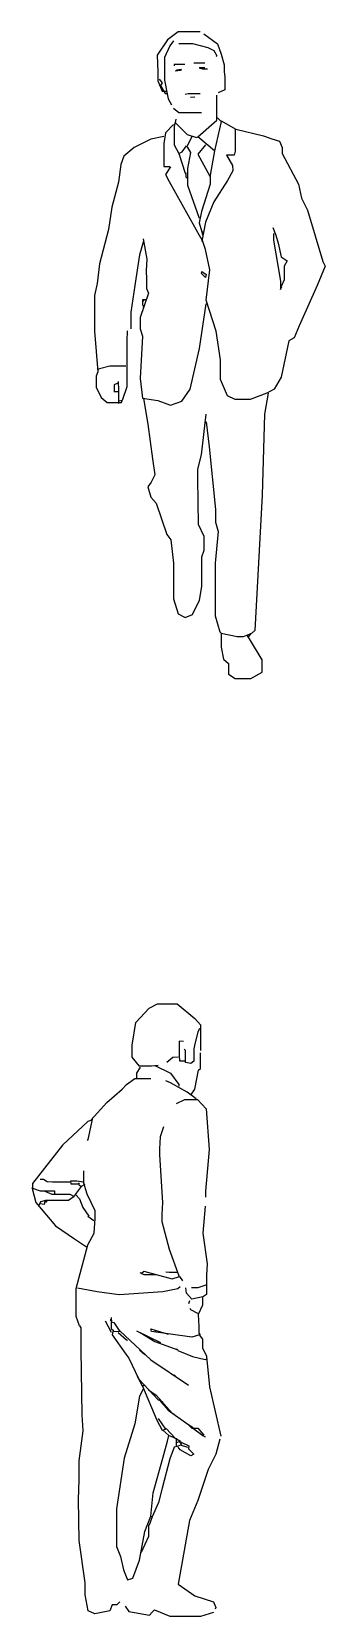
# Model space of a CAD drawing. Header units: millimetres. Extents: x 243 to 275, y 333 to 510.
import ezdxf

# ---------------------------------------------------------------- set-up
doc = ezdxf.new("R2010")
doc.units = ezdxf.units.MM
doc.layers.add('Standard', color=7, linetype='Continuous')

msp = doc.modelspace()

# ---------------------------------------------------------------- linework, layer by layer
at = {"layer": 'Standard', "color": 4, "linetype": 'Continuous'}
for points in [[(261.42, 510.27), (258.95, 510.27), (257.75, 509.37), (256.62, 507.64), (256.69, 505.77), (256.69, 504.77), (257.15, 503.64), (257.62, 503.64)], [(258.42, 509.24), (258.02, 508.71), (257.42, 507.37), (257.42, 504.84), (257.82, 502.77), (258.22, 502.11)], [(259.02, 508.97), (260.55, 508.97), (262.29, 508.51), (262.95, 508.17), (263.29, 507.57), (263.22, 507.51)], [(261.82, 510.04), (263.35, 508.91), (263.75, 507.77), (264.12, 506.57), (264.12, 505.77), (264.19, 505.24), (264.19, 503.77), (263.42, 503.44)], [(260.69, 506.81), (261.95, 506.81)], [(259.69, 506.61), (258.49, 506.61), (258.49, 506.44)], [(258.62, 505.91), (259.22, 505.97), (259.35, 506.04)], [(259.29, 506.04), (258.75, 505.97), (258.75, 505.91)], [(261.95, 506.24), (261.29, 506.24), (261.69, 506.11), (262.22, 506.11)], [(256.82, 504.97), (257.15, 504.57), (256.95, 504.17)], [(257.02, 504.17), (257.49, 503.37), (257.69, 503.37)], [(261.42, 503.34), (260.09, 503.34), (259.75, 503.24)], [(258.42, 501.71), (259.02, 501.24), (260.69, 501.24), (261.55, 501.24)], [(260.82, 502.97), (260.35, 502.91)], [(263.35, 500.64), (263.75, 500.24), (263.02, 496.97), (261.15, 498.51), (263.29, 500.37), (263.29, 503.17)], [(258.42, 499.91), (257.55, 498.97), (257.35, 497.77), (257.35, 495.21), (258.02, 495.21)], [(258.62, 500.11), (258.52, 499.71), (258.52, 497.64), (259.02, 496.64), (259.42, 496.84), (259.89, 497.51), (260.35, 496.77), (259.99, 494.97), (259.99, 493.11), (261.29, 489.44)], [(258.69, 500.51), (258.62, 500.11), (259.95, 498.77), (261.02, 498.44), (261.15, 498.51)], [(263.75, 500.31), (265.42, 499.37), (268.49, 498.64), (269.42, 498.31), (270.29, 498.04), (270.59, 497.31), (270.59, 496.64), (272.42, 493.24), (272.75, 491.64), (273.42, 490.31), (275.15, 484.57), (275.42, 484.04), (274.49, 481.91), (272.49, 477.37), (271.95, 476.04), (271.35, 475.71), (270.49, 471.64), (269.69, 470.31), (268.89, 469.84), (267.02, 469.14), (265.35, 469.14), (264.49, 469.57), (263.69, 471.37), (263.69, 473.57), (263.22, 476.77), (262.09, 480.24), (262.49, 483.64), (262.02, 485.91), (261.69, 486.91)], [(257.35, 498.57), (255.89, 498.24), (254.02, 497.31), (252.89, 496.37), (252.55, 495.44), (252.29, 493.44), (251.55, 490.64), (251.15, 488.17), (250.15, 484.31), (249.89, 482.11), (249.59, 480.77), (249.59, 476.77), (249.95, 472.24), (249.79, 471.77), (249.79, 470.51), (250.35, 469.37), (251.02, 468.81), (252.62, 468.81), (252.69, 469.04)], [(260.49, 498.51), (259.95, 497.51)], [(265.32, 499.37), (265.32, 496.91), (265.22, 496.47), (264.35, 496.47), (265.02, 495.31), (265.09, 494.71), (264.49, 493.64), (262.95, 491.24), (262.02, 488.97), (261.62, 486.84)], [(259.02, 496.64), (259.75, 494.44)], [(262.02, 497.64), (261.15, 496.57), (262.49, 494.11)], [(263.02, 496.97), (262.52, 494.24), (262.52, 493.24), (261.55, 490.17), (261.29, 488.91), (261.62, 487.91), (261.82, 487.91)], [(258.09, 495.17), (257.55, 494.31), (257.95, 493.51), (261.49, 487.17)], [(259.89, 493.91), (259.82, 494.44), (259.89, 494.44)], [(261.62, 487.91), (261.69, 487.51)], [(269.55, 488.37), (269.89, 487.51), (270.15, 486.64), (270.49, 485.11), (271.15, 484.64), (270.82, 484.04), (270.82, 482.51), (270.49, 481.77), (270.35, 481.77)], [(269.62, 487.71), (269.62, 486.97), (270.42, 482.37), (270.42, 481.44), (270.55, 481.77)], [(255.09, 486.84), (254.62, 485.31), (254.22, 482.64), (253.65, 478.91), (253.65, 477.04)], [(255.02, 487.11), (255.45, 484.84), (255.37, 483.57), (255.4, 482.57), (255.4, 481.57), (255.62, 481.04), (254.69, 478.31), (254.69, 477.04), (254.95, 476.24), (254.69, 471.51), (254.95, 469.31), (256.69, 469.04), (258.09, 468.51), (259.35, 468.97), (260.29, 470.31), (261.35, 474.84), (262.09, 479.84), (262.15, 479.84)], [(261.69, 486.77), (261.55, 487.17), (261.69, 487.17)], [(261.62, 483.44), (262.09, 483.11), (262.02, 482.77), (261.55, 483.24), (261.62, 483.44)], [(254.99, 479.64), (254.99, 480.31), (255.29, 480.31)], [(255.15, 480.31), (255.02, 480.11)], [(255.09, 479.71), (255.02, 479.44)], [(253.25, 476.84), (253.2, 475.71), (253.21, 472.24), (253.21, 470.57), (252.69, 469.04), (252.35, 468.97)], [(253.09, 472.87), (251.29, 472.87), (250.15, 472.57), (249.95, 472.51)], [(251.75, 470.04), (252.22, 470.04)], [(252.22, 470.97), (251.79, 470.77), (251.79, 470.11)], [(252.25, 471.17), (252.27, 470.17), (252.27, 468.71)], [(269.02, 469.84), (268.62, 467.51), (268.35, 458.44), (267.55, 443.31), (267.15, 442.97), (266.22, 442.61), (265.55, 442.61), (263.75, 442.97), (263.75, 441.44), (264.02, 440.11), (264.59, 439.64), (264.59, 438.44), (265.35, 437.94), (267.09, 437.94), (268.35, 438.64), (268.35, 440.04), (266.95, 442.37), (266.62, 442.84)], [(255.09, 469.24), (255.55, 466.37), (256.09, 462.51), (256.35, 460.71), (255.95, 459.91), (255.55, 459.37), (255.89, 458.24), (256.49, 457.57), (257.69, 454.04), (258.15, 453.44), (258.45, 450.84), (258.45, 446.84), (258.95, 445.17), (259.75, 444.77), (260.55, 445.11), (261.35, 446.71), (261.59, 448.24), (261.59, 451.57), (261.85, 452.31), (261.85, 453.84), (261.22, 455.17), (261.19, 457.71), (261.14, 460.31), (261.14, 461.37), (261.55, 462.97), (262.09, 467.51)], [(262.09, 466.64), (262.42, 463.84), (263.15, 456.84), (263.15, 455.44), (263.42, 454.37), (263.09, 450.84), (263.09, 444.97), (263.62, 443.17), (263.82, 442.97)], [(267.09, 442.97), (266.82, 442.64)]]:
    msp.add_lwpolyline(points, dxfattribs=at)
at = {"layer": 'Standard', "linetype": 'Continuous'}
for points in [[(256.7, 394.68), (255.96, 394.61), (254.63, 394.61), (253.8, 395.61), (253.8, 396.94), (254.23, 399.48), (255.7, 401.08), (256.63, 401.55), (258.83, 401.55), (260.83, 399.94), (261.46, 399.21), (261.46, 396.35)], [(261.36, 398.81), (261.16, 398.41), (260.83, 397.08), (260.7, 396.55), (260.7, 395.14), (260.36, 394.88), (259.76, 395.01), (259.76, 396.35), (259.63, 396.48)], [(259.56, 397.35), (259.06, 397.41), (259.06, 395.75), (259.1, 395.18), (259.76, 395.18)], [(258.96, 395.61), (258.36, 395.55), (257.7, 395.01)], [(260.43, 391.48), (260.83, 392.01), (261.23, 394.14), (261.46, 394.35), (261.46, 396.08)], [(254.7, 394.48), (254.3, 393.81), (254.3, 393.28)], [(256.36, 394.68), (258.1, 393.81), (259.03, 392.55), (259.03, 392.35)], [(249.23, 388.61), (250.96, 390.55), (252.7, 392.01), (253.16, 392.55), (254.1, 393.21), (255.9, 393.21)], [(260.96, 390.94), (259.96, 391.68), (258.1, 392.75), (257.56, 392.94)], [(258.76, 390.41), (259.7, 390.88), (261.1, 390.88), (262.1, 389.81), (262.43, 385.28), (262.03, 380.61), (262.03, 379.94)], [(249.3, 388.55), (248.83, 388.41), (246.03, 385.75), (242.66, 381.48), (242.66, 380.75), (243.03, 379.35), (245.23, 376.75), (247.36, 375.28), (248.7, 374.41)], [(249.36, 388.81), (248.83, 386.41), (248.76, 386.28)], [(257.3, 387.81), (256.93, 386.68), (256.85, 385.35), (256.85, 384.68), (257.2, 379.35), (257.11, 378.01), (257.11, 377.21), (257.96, 374.14), (259.03, 371.14), (259.03, 371.08)], [(248.4, 381.61), (248.4, 382.88)], [(242.56, 381.01), (243.5, 380.64), (245.1, 380.64), (245.1, 380.35)], [(246.83, 381.61), (244.9, 381.61), (244.3, 381.68), (243.9, 381.94), (243.5, 381.94)], [(247.9, 365.55), (247.53, 366.61), (247.53, 369.75), (248.83, 374.61), (249.56, 375.94), (249.66, 377.55), (249.66, 378.41), (248.76, 380.28), (248.36, 381.64), (247.63, 381.73), (246.9, 381.73), (246.96, 381.44), (247.83, 381.44), (247.9, 381.55)], [(248.5, 381.35), (248.1, 381.14), (247.3, 380.08)], [(247.83, 381.35), (248.1, 381.14)], [(244.03, 380.61), (244.83, 380.28), (246.83, 380.28), (247.3, 380.01), (246.7, 379.58), (244.1, 379.58), (243.56, 379.41), (243.36, 379.01)], [(244.03, 379.55), (243.96, 379.14), (243.5, 379.21)], [(244.3, 379.61), (244.1, 379.35)], [(247.5, 380.21), (247.9, 379.75), (248.3, 378.81), (248.96, 377.81)], [(248.83, 377.81), (249.5, 377.35)], [(261.96, 378.94), (261.7, 375.94), (262.2, 372.48), (262.11, 371.21), (262.11, 369.08), (261.66, 368.75), (261.66, 367.88), (261.2, 366.81), (261.28, 365.48), (261.28, 364.75), (261.43, 364.55)], [(256.5, 371.25), (255.16, 371.25), (254.7, 371.48)], [(254.83, 371.41), (255.1, 371.68), (258.3, 370.81), (259.1, 371.08), (259.43, 370.61)], [(258.83, 371.51), (257.96, 371.51), (257.56, 371.55)], [(247.7, 369.81), (249.9, 369.41), (252.36, 369.08), (257.23, 369.41), (258.9, 369.75), (259.16, 369.94)], [(261.7, 368.81), (260.5, 368.55), (259.9, 369.21), (259.83, 369.81)], [(262.16, 370.14), (261.16, 369.81), (260.43, 369.81)], [(260.23, 368.35), (260.1, 368.01)], [(261.16, 366.94), (260.36, 367.35), (260.3, 367.48)], [(252.43, 334.68), (252.1, 334.35), (251.56, 334.35), (251.3, 333.68), (249.63, 333.35), (248.9, 333.68), (248.53, 335.48), (248.53, 336.81), (247.86, 341.55), (247.81, 346.14), (247.89, 348.35), (247.89, 350.48), (248.33, 353.81), (248.21, 355.61), (248.09, 362.88), (248.09, 365.35), (247.96, 365.55), (248.03, 365.55)], [(251.5, 364.81), (250.83, 366.08)], [(251.36, 366.28), (251.56, 366.08)], [(251.43, 366.01), (251.76, 365.94), (252.43, 364.94), (252.03, 364.88), (251.63, 364.94), (251.56, 364.55), (253.1, 362.41), (253.43, 361.94), (254.9, 358.88), (255.16, 358.88)], [(251.46, 366.48), (251.46, 365.28), (251.76, 365.01)], [(263.76, 353.21), (262.5, 358.75), (262.16, 362.14), (261.73, 363.08), (261.73, 364.08), (261.36, 364.55), (260.5, 364.28), (255.96, 364.94), (255.9, 365.21), (257.83, 364.61)], [(256.43, 365.08), (256.36, 364.81)], [(252.23, 364.81), (253.16, 364.01), (253.3, 363.94)], [(252.43, 365.01), (255.9, 361.75), (260.1, 358.94)], [(254.3, 365.01), (256.96, 363.68)], [(254.7, 364.81), (256.36, 363.81), (258.9, 362.88), (258.76, 362.94), (258.7, 362.88)], [(254.63, 362.88), (255.23, 362.35)], [(258.9, 362.81), (260.56, 362.14), (261.96, 361.81), (262.16, 361.88)], [(254.36, 359.88), (254.56, 359.61), (254.5, 359.55)], [(258.5, 360.08), (258.7, 359.88)], [(255.03, 358.48), (254.63, 357.68), (254.1, 354.61), (252.9, 350.75), (252.06, 345.08), (252.06, 340.88), (252.5, 339.75), (252.83, 338.28), (253.3, 337.14), (253.9, 337.35), (254.63, 339.35), (255.23, 342.55), (255.9, 344.28), (256.16, 346.88), (257.23, 350.75), (257.76, 352.68), (257.9, 353.28)], [(254.56, 359.61), (256.7, 357.28), (257.03, 357.28)], [(254.96, 358.81), (256.56, 355.01), (257.16, 353.88), (257.56, 354.01), (256.76, 355.21)], [(255.63, 358.41), (256.5, 357.81), (258.3, 355.81), (258.5, 355.68)], [(256.9, 357.21), (257.83, 356.14), (260.03, 354.55), (260.63, 354.21)], [(257.23, 357.08), (257.03, 356.94)], [(260.03, 354.55), (260.5, 354.11), (261.16, 354.11), (261.83, 353.35)], [(257.23, 353.88), (257.9, 353.28), (258.5, 353.08), (259.23, 352.68), (259.23, 352.61)], [(257.63, 354.08), (258.63, 353.01)], [(258.73, 353.01), (258.73, 352.14)], [(263.63, 352.88), (263.16, 351.21), (262.3, 349.48), (261.16, 346.01), (260.23, 343.81), (258.96, 336.68), (260.83, 335.35), (262.9, 334.68), (263.16, 334.08), (263.1, 333.88)], [(260.56, 354.14), (261.7, 353.28), (261.96, 353.14), (261.7, 353.28)], [(260.03, 351.94), (259.23, 352.21), (258.83, 352.08), (258.5, 352.01), (258.03, 350.68), (257.16, 347.41), (256.76, 345.81), (256.03, 344.21), (255.9, 344.21)], [(259.36, 352.28), (259.1, 352.61), (258.76, 352.48)], [(259.3, 352.55), (260.16, 352.14), (260.1, 351.81), (260.7, 351.21), (260.36, 351.01), (259.16, 351.68), (258.96, 352.01)], [(256.03, 344.21), (255.7, 343.28), (255.63, 343.28)], [(255.63, 343.28), (255.63, 342.01), (254.83, 340.21)], [(253.03, 334.21), (253.43, 333.61), (255.76, 333.21), (256.03, 333.55), (256.3, 333.81), (258.03, 333.08), (261.5, 333.08), (262.96, 333.55)]]:
    msp.add_lwpolyline(points, dxfattribs=at)

doc.saveas('drawing.dxf')
